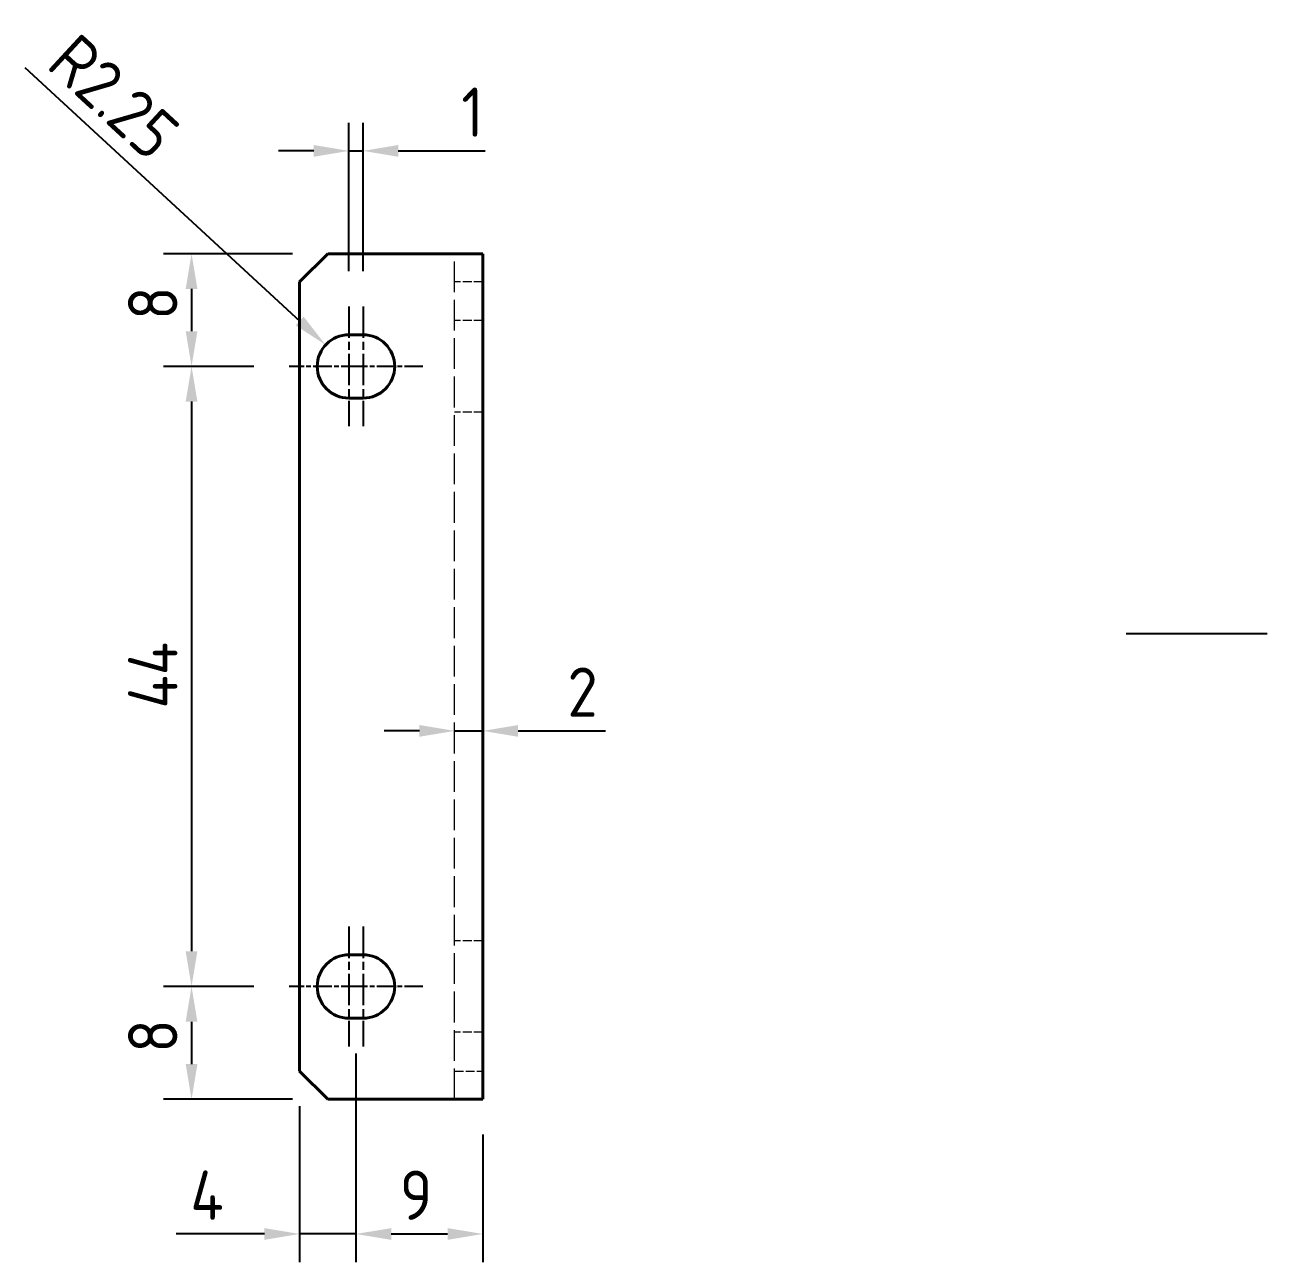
# Model space of a CAD drawing. Header units: millimetres. Extents: x 0 to 210, y 0 to 297.
# Drawn here: x 121.9 to 210, y 103.9 to 191.7 of the extents above; entities that cross this region are included whole.
import ezdxf

# ---------------------------------------------------------------- set-up
doc = ezdxf.new("R2010")
doc.units = ezdxf.units.MM
doc.linetypes.add('CHAIN', pattern=[0.35429999999999995, 0.2362, -0.0295, 0.0591, -0.0295])
doc.linetypes.add('DASHED', pattern=[0.2067, 0.1654, -0.0413])
doc.layers.get('0').update_dxf_attribs({"color": 3, "lineweight": 25})
for name, color, linetype, lineweight in [('가려진 것(ISO)', 2, 'DASHED', 18), ('가시적인 것(ISO)', 3, 'Continuous', 40), ('경계(ISO)', 7, 'Continuous', 25), ('중심 표식(ISO)', 1, 'Continuous', 25), ('치수(ISO)', 2, 'Continuous', 25)]:
    doc.layers.add(name, color=color, linetype=linetype, lineweight=lineweight)
doc.styles.add('치수 텍스트_PSTEK_POSCO', font='isocp.shx')
doc.dimstyles.new('치수_PSTEK_POSCO', dxfattribs={"dimtxt": 3.5, "dimasz": 2.5, "dimexe": 2, "dimexo": 2.5, "dimgap": 1, "dimtad": 1, "dimrnd": 1e-08, "dimdsep": 46, "dimtxsty": '치수 텍스트_PSTEK_POSCO', "dimcen": 0.09, "dimdle": 10, "dimclrd": 7, "dimclre": 7, "dimclrt": 2, "dimadec": 1, "dimazin": 2, "dimtfac": 1, "dimtmove": 0, "dimatfit": 3, "dimfxl": 0, "dimtolj": 1, "dimlwd": -1, "dimlwe": -1, "dimarcsym": 0})

# ---------------------------------------------------------------- blocks, each defined once
blk = doc.blocks.new('경계 Default Border')
at = {"layer": '경계(ISO)', "flags": 128}
blk.add_lwpolyline([(210, 148.5000038146973), (200, 148.5000038146973)], dxfattribs=at)
blk = doc.blocks.new('*D32')
at = {"layer": 'Defpoints', "color": 0}
for p in [(143.2120099445808, 169.009793268863), (144.8658500881744, 167.4842399989186)]:
    blk.add_point(p, dxfattribs=at)
at = {"layer": '치수(ISO)', "color": 7}
blk.add_line((121.8768667809047, 188.6899888090165), (141.3744097850323, 170.7048524576901), dxfattribs=at)
blk.add_solid([(141.6569196498368, 171.0111191509482), (141.0918999202278, 170.3985857644321), (143.2120099445808, 169.009793268863)], dxfattribs=at)
at = {"layer": '치수(ISO)', "color": 2, "insert": (124.476705523582, 190.0335785216094), "char_height": 3.5, "attachment_point": 4, "rotation": 317.3106015535788, "style": '치수 텍스트_PSTEK_POSCO'}
blk.add_mtext('\\A1;R2.25', dxfattribs=at)
blk = doc.blocks.new('*D33')
at = {"layer": 'Defpoints', "color": 0}
for p in [(143.3658500881745, 175.4842399989186), (133.7018714684175, 167.4842399989186), (140.6158500881745, 167.4842399989186)]:
    blk.add_point(p, dxfattribs=at)
at = {"layer": '치수(ISO)', "color": 7}
for p, q in [((140.8658500881745, 175.4842399989186), (131.7018714684175, 175.4842399989186)), ((133.7018714684175, 172.9842399989186), (133.7018714684175, 169.9842399989186)), ((138.1158500881745, 167.4842399989186), (131.7018714684175, 167.4842399989186))]:
    blk.add_line(p, q, dxfattribs=at)
for points in [[(133.2852048017509, 172.9842399989186), (134.1185381350842, 172.9842399989186), (133.7018714684175, 175.4842399989186)], [(133.2852048017509, 169.9842399989186), (134.1185381350842, 169.9842399989186), (133.7018714684175, 167.4842399989186)]]:
    blk.add_solid(points, dxfattribs=at)
at = {"layer": '치수(ISO)', "color": 2, "insert": (130.9518714684175, 170.7842399989186), "char_height": 3.5, "attachment_point": 4, "rotation": 90, "style": '치수 텍스트_PSTEK_POSCO'}
blk.add_mtext('\\A1;8', dxfattribs=at)
blk = doc.blocks.new('*D34')
at = {"layer": 'Defpoints', "color": 0}
for p in [(140.6158500881745, 167.4842399989186), (133.7018714684175, 123.4842399989186), (140.6158500881745, 123.4842399989186)]:
    blk.add_point(p, dxfattribs=at)
at = {"layer": '치수(ISO)', "color": 7}
for p, q in [((138.1158500881745, 167.4842399989186), (131.7018714684175, 167.4842399989186)), ((133.7018714684175, 164.9842399989186), (133.7018714684175, 125.9842399989186)), ((138.1158500881745, 123.4842399989186), (131.7018714684175, 123.4842399989186))]:
    blk.add_line(p, q, dxfattribs=at)
for points in [[(133.2852048017509, 164.9842399989186), (134.1185381350842, 164.9842399989186), (133.7018714684175, 167.4842399989186)], [(133.2852048017509, 125.9842399989186), (134.1185381350842, 125.9842399989186), (133.7018714684175, 123.4842399989186)]]:
    blk.add_solid(points, dxfattribs=at)
at = {"layer": '치수(ISO)', "color": 2, "insert": (130.9518714684175, 143.2092399989185), "char_height": 3.5, "attachment_point": 4, "rotation": 90, "style": '치수 텍스트_PSTEK_POSCO'}
blk.add_mtext('\\A1;44', dxfattribs=at)
blk = doc.blocks.new('*D35')
at = {"layer": 'Defpoints', "color": 0}
for p in [(140.6158500881745, 123.4842399989186), (133.7018714684175, 115.4842399989186), (143.3658500881745, 115.4842399989186)]:
    blk.add_point(p, dxfattribs=at)
at = {"layer": '치수(ISO)', "color": 7}
for p, q in [((138.1158500881745, 123.4842399989186), (131.7018714684175, 123.4842399989186)), ((133.7018714684175, 120.9842399989186), (133.7018714684175, 117.9842399989186)), ((140.8658500881745, 115.4842399989186), (131.7018714684175, 115.4842399989186))]:
    blk.add_line(p, q, dxfattribs=at)
for points in [[(133.2852048017509, 120.9842399989186), (134.1185381350842, 120.9842399989186), (133.7018714684175, 123.4842399989186)], [(133.2852048017509, 117.9842399989186), (134.1185381350842, 117.9842399989186), (133.7018714684175, 115.4842399989186)]]:
    blk.add_solid(points, dxfattribs=at)
at = {"layer": '치수(ISO)', "color": 2, "insert": (130.9518714684175, 118.7842399989186), "char_height": 3.5, "attachment_point": 4, "rotation": 90, "style": '치수 텍스트_PSTEK_POSCO'}
blk.add_mtext('\\A1;8', dxfattribs=at)
blk = doc.blocks.new('*D36')
at = {"layer": 'Defpoints', "color": 0}
for p in [(145.3658500881745, 121.2342399989186), (141.3658500881745, 117.4842399989186), (145.3658500881745, 105.9260185491895)]:
    blk.add_point(p, dxfattribs=at)
at = {"layer": '치수(ISO)', "color": 7}
for p, q in [((145.3658500881745, 118.7342399989186), (145.3658500881745, 103.9260185491895)), ((141.3658500881745, 114.9842399989186), (141.3658500881745, 103.9260185491895)), ((138.8658500881745, 105.9260185491895), (132.6158500881745, 105.9260185491895)), ((145.3658500881745, 105.9260185491895), (141.3658500881745, 105.9260185491895)), ((147.8658500881745, 105.9260185491895), (150.3658500881745, 105.9260185491895))]:
    blk.add_line(p, q, dxfattribs=at)
for points in [[(138.8658500881745, 106.3426852158562), (138.8658500881745, 105.5093518825228), (141.3658500881745, 105.9260185491895)], [(147.8658500881745, 106.3426852158562), (147.8658500881745, 105.5093518825228), (145.3658500881745, 105.9260185491895)]]:
    blk.add_solid(points, dxfattribs=at)
at = {"layer": '치수(ISO)', "color": 2, "insert": (133.6158500881745, 108.6760185491895), "char_height": 3.5, "attachment_point": 4, "style": '치수 텍스트_PSTEK_POSCO'}
blk.add_mtext('\\A1;4', dxfattribs=at)
blk = doc.blocks.new('*D37')
at = {"layer": 'Defpoints', "color": 0}
for p in [(145.3658500881745, 121.2342399989186), (154.3658500881733, 115.4842399989186), (154.3658500881733, 105.9260185491895)]:
    blk.add_point(p, dxfattribs=at)
at = {"layer": '치수(ISO)', "color": 7}
for p, q in [((145.3658500881745, 118.7342399989186), (145.3658500881745, 103.9260185491895)), ((154.3658500881733, 112.9842399989186), (154.3658500881733, 103.9260185491895)), ((147.8658500881745, 105.9260185491895), (151.8658500881733, 105.9260185491895))]:
    blk.add_line(p, q, dxfattribs=at)
for points in [[(147.8658500881745, 106.3426852158562), (147.8658500881745, 105.5093518825228), (145.3658500881745, 105.9260185491895)], [(151.8658500881733, 106.3426852158562), (151.8658500881733, 105.5093518825228), (154.3658500881733, 105.9260185491895)]]:
    blk.add_solid(points, dxfattribs=at)
at = {"layer": '치수(ISO)', "color": 2, "insert": (148.4741892048705, 108.6760185491895), "char_height": 3.5, "attachment_point": 4, "style": '치수 텍스트_PSTEK_POSCO'}
blk.add_mtext('\\A1;9', dxfattribs=at)
blk = doc.blocks.new('*D38')
at = {"layer": 'Defpoints', "color": 0}
for p in [(152.3658500881733, 141.6213789357828), (154.3658500881733, 141.6213789357828), (154.3658500881733, 141.6213789357828)]:
    blk.add_point(p, dxfattribs=at)
at = {"layer": '치수(ISO)', "color": 7}
for p, q in [((149.8658500881733, 141.6213789357828), (147.3658500881733, 141.6213789357828)), ((152.3658500881733, 141.6213789357828), (154.3658500881733, 141.6213789357828)), ((156.8658500881733, 141.6213789357828), (163.0649347338426, 141.6213789357828))]:
    blk.add_line(p, q, dxfattribs=at)
for points in [[(149.8658500881733, 142.0380456024494), (149.8658500881733, 141.2047122691161), (152.3658500881733, 141.6213789357828)], [(156.8658500881733, 142.0380456024494), (156.8658500881733, 141.2047122691161), (154.3658500881733, 141.6213789357828)]]:
    blk.add_solid(points, dxfattribs=at)
at = {"layer": '치수(ISO)', "color": 2, "insert": (160.3658500881733, 144.3717234239717), "char_height": 3.5, "attachment_point": 4, "style": '치수 텍스트_PSTEK_POSCO'}
blk.add_mtext('\\A1;2', dxfattribs=at)
blk = doc.blocks.new('*D41')
at = {"layer": 'Defpoints', "color": 0}
for p in [(145.8658500881745, 182.7785142797002), (144.8658500881745, 171.7342399989186), (145.8658500881745, 171.7342399989186)]:
    blk.add_point(p, dxfattribs=at)
at = {"layer": '치수(ISO)', "color": 7}
for p, q in [((144.8658500881745, 174.2342399989186), (144.8658500881745, 184.7785142797002)), ((145.8658500881745, 174.2342399989186), (145.8658500881745, 184.7785142797002)), ((142.3658500881745, 182.7785142797002), (139.8658500881745, 182.7785142797002)), ((144.8658500881745, 182.7785142797002), (145.8658500881745, 182.7785142797002)), ((148.3658500881745, 182.7785142797002), (154.5405890358896, 182.7785142797002))]:
    blk.add_line(p, q, dxfattribs=at)
for points in [[(142.3658500881745, 183.1951809463669), (142.3658500881745, 182.3618476130335), (144.8658500881745, 182.7785142797002)], [(148.3658500881745, 183.1951809463669), (148.3658500881745, 182.3618476130335), (145.8658500881745, 182.7785142797002)]]:
    blk.add_solid(points, dxfattribs=at)
at = {"layer": '치수(ISO)', "color": 2, "insert": (152.8405890358896, 185.5285142797002), "char_height": 3.5, "attachment_point": 4, "style": '치수 텍스트_PSTEK_POSCO'}
blk.add_mtext('\\A1;1', dxfattribs=at)

msp = doc.modelspace()

# ---------------------------------------------------------------- linework, layer by layer
at = {"layer": '가려진 것(ISO)', "ltscale": 13.1943531036377}
msp.add_line((152.3658500881733, 115.4842399989186), (152.3658500881733, 175.4842399989186), dxfattribs=at)
at = {"layer": '가려진 것(ISO)', "ltscale": 3.809293270111084}
for p, q in [((154.3658500881581, 173.4842399989185), (152.3658500881581, 173.4842399989185)), ((154.3658500881611, 170.7342399989185), (152.3658500881611, 170.7342399989185)), ((154.3658500881611, 164.2342399989185), (152.3658500881611, 164.2342399989185)), ((154.3658500881611, 126.7342399989185), (152.3658500881611, 126.7342399989185)), ((154.3658500881611, 120.2342399989185), (152.3658500881611, 120.2342399989185)), ((152.3658500881581, 117.4842399989185), (154.3658500881581, 117.4842399989185))]:
    msp.add_line(p, q, dxfattribs=at)
at = {"layer": '가시적인 것(ISO)'}
for p, q in [((141.3658500881745, 173.4842399989186), (143.3658500881745, 175.4842399989186)), ((143.3658500881745, 175.4842399989186), (150.3658500881745, 175.4842399989186)), ((154.3658500881733, 175.4842399989186), (150.3658500881745, 175.4842399989186)), ((154.3658500881733, 175.4842399989186), (154.3658500881733, 115.4842399989186)), ((141.3658500881745, 117.4842399989186), (141.3658500881745, 173.4842399989186)), ((144.8658500881745, 169.7342399989186), (145.8658500881745, 169.7342399989186)), ((145.8658500881745, 165.2342399989186), (144.8658500881745, 165.2342399989186)), ((144.8658500881745, 125.7342399989186), (145.8658500881745, 125.7342399989186)), ((145.8658500881745, 121.2342399989186), (144.8658500881745, 121.2342399989186)), ((143.3658500881745, 115.4842399989186), (141.3658500881745, 117.4842399989186)), ((150.3658500881745, 115.4842399989186), (143.3658500881745, 115.4842399989186)), ((150.3658500881745, 115.4842399989186), (154.3658500881733, 115.4842399989186))]:
    msp.add_line(p, q, dxfattribs=at)
for centre, start, end in [((144.8658500881745, 167.4842399989186), 90, 270), ((145.8658500881745, 167.4842399989186), 270, 90), ((144.8658500881745, 123.4842399989186), 90, 270), ((145.8658500881745, 123.4842399989186), 270, 90)]:
    msp.add_arc(centre, 2.249999999999996, start, end, dxfattribs=at)
at = {"layer": '중심 표식(ISO)', "linetype": 'CHAIN', "ltscale": 9.445162773132324}
for p, q in [((144.8658500881745, 171.7342399989186), (144.8658500881745, 163.2342399989186)), ((145.8658500881745, 171.7342399989186), (145.8658500881745, 163.2342399989186)), ((144.8658500881745, 127.7342399989185), (144.8658500881745, 119.2342399989186)), ((145.8658500881745, 127.7342399989185), (145.8658500881745, 119.2342399989186))]:
    msp.add_line(p, q, dxfattribs=at)
at = {"layer": '중심 표식(ISO)', "linetype": 'CHAIN', "ltscale": 5.55593729019165}
for p, q in [((145.6158500881745, 167.4842399989186), (140.6158500881745, 167.4842399989186)), ((150.1158500881745, 167.4842399989186), (145.1158500881745, 167.4842399989186)), ((145.6158500881745, 123.4842399989186), (140.6158500881745, 123.4842399989186)), ((150.1158500881745, 123.4842399989186), (145.1158500881745, 123.4842399989186))]:
    msp.add_line(p, q, dxfattribs=at)

# ---------------------------------------------------------------- block references
msp.add_blockref('경계 Default Border', (0, 0))

# ---------------------------------------------------------------- dimensions: what is measured, and where the dimension line sits
at = {"layer": '치수(ISO)', "color": 7}
dim = msp.add_radius_dim(center=(144.8658500881744, 167.4842399989186), mpoint=(143.2120099445808, 169.009793268863), dimstyle='치수_PSTEK_POSCO', override={"dimdec": 2, "dimcen": 0, "dimtp": 0, "dimtm": -0, "dimtdec": 2, "dimtofl": 0}, dxfattribs=at)
dim.commit()
dim.dimension.update_dxf_attribs({"geometry": '*D32', "text_midpoint": (126.3955162921888, 184.5218468248139), "dimtype": 164})
for base, p1, p2, angle, override, picture, middle in [((145.8658500881745, 182.7785142797002), (144.8658500881745, 171.7342399989186), (145.8658500881745, 171.7342399989186), 180, {"dimdec": 2, "dimtp": 0, "dimtm": -0, "dimtdec": 2, "dimtofl": 1, "dimatfit": 1}, '*D41', (153.1905890358896, 182.7785142797002)), ((133.7018714684175, 167.4842399989186), (143.3658500881745, 175.4842399989186), (140.6158500881745, 167.4842399989186), 90, {"dimdec": 2, "dimtp": 0, "dimtm": -0, "dimtdec": 2, "dimtofl": 0, "dimatfit": 1}, '*D33', (133.7018714684175, 171.4842399989186)), ((133.7018714684175, 123.4842399989186), (140.6158500881745, 167.4842399989186), (140.6158500881745, 123.4842399989186), 90, {"dimdec": 2, "dimtp": 0, "dimtm": -0, "dimtdec": 2, "dimtofl": 0, "dimatfit": 1}, '*D34', (133.7018714684175, 145.4842399989186)), ((133.7018714684175, 115.4842399989186), (140.6158500881745, 123.4842399989186), (143.3658500881745, 115.4842399989186), 90, {"dimdec": 2, "dimtp": 0, "dimtm": -0, "dimtdec": 2, "dimtofl": 0, "dimatfit": 1}, '*D35', (133.7018714684175, 119.4842399989186)), ((154.3658500881733, 105.9260185491895), (145.3658500881745, 121.2342399989186), (154.3658500881733, 115.4842399989186), 180, {"dimdec": 2, "dimtp": 0, "dimtm": -0, "dimtdec": 2, "dimtofl": 0, "dimatfit": 1}, '*D37', (149.3658500881739, 105.9260185491895))]:
    dim = msp.add_linear_dim(base=base, p1=p1, p2=p2, angle=angle, dimstyle='치수_PSTEK_POSCO', override=override, dxfattribs=at)
    dim.commit()
    dim.dimension.update_dxf_attribs({"geometry": picture, "text_midpoint": middle, "dimtype": 160})
for base, p1, p2, override, picture, middle in [((154.3658500881733, 141.6213789357828), (152.3658500881733, 141.6213789357828), (154.3658500881733, 141.6213789357828), {"dimdec": 2, "dimse1": 1, "dimse2": 1, "dimtp": 0, "dimtm": -0, "dimtdec": 2, "dimtofl": 1, "dimatfit": 1}, '*D38', (161.2153924110079, 141.6213789357828)), ((145.3658500881745, 105.9260185491895), (141.3658500881745, 117.4842399989186), (145.3658500881745, 121.2342399989186), {"dimdec": 2, "dimtp": 0, "dimtm": -0, "dimtdec": 2, "dimtofl": 1, "dimatfit": 1}, '*D36', (134.4908500881745, 105.9260185491895))]:
    dim = msp.add_linear_dim(base=base, p1=p1, p2=p2, dimstyle='치수_PSTEK_POSCO', override=override, dxfattribs=at)
    dim.commit()
    dim.dimension.update_dxf_attribs({"geometry": picture, "text_midpoint": middle, "dimtype": 160})

doc.saveas('drawing.dxf')
